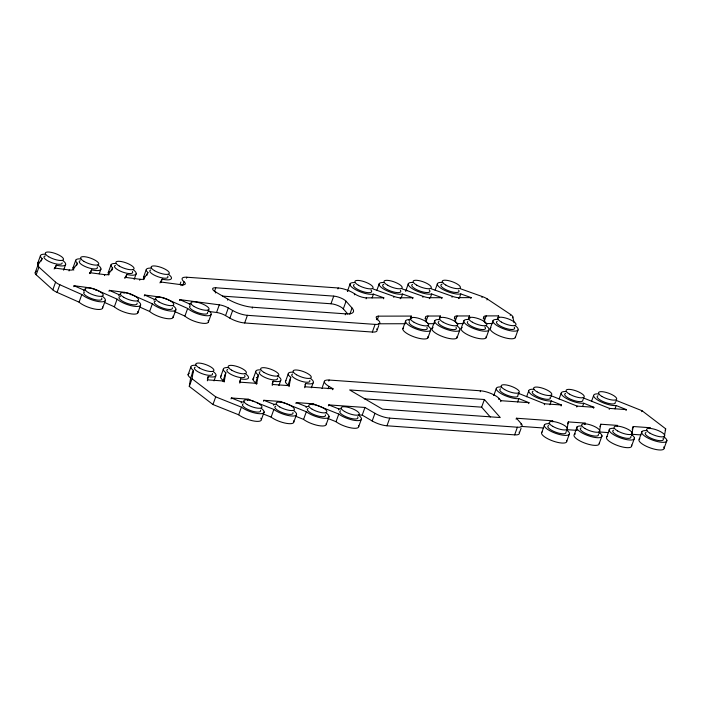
<?xml version="1.0" encoding="UTF-8"?>
<svg xmlns="http://www.w3.org/2000/svg" width="702" height="702" viewBox="0 0 702 702"><rect width="100%" height="100%" fill="white"/><g stroke="black" fill="none" stroke-linecap="round" stroke-linejoin="round"><path stroke-width="1.05" d="M260.828 418.19A13.347 3.993 19.8 0 1 254.493 421.13A13.347 3.993 19.8 0 1 238.671 414.794L212.96 404.519L189.277 386.407L190.628 378.053L193.383 370.402A13.347 3.993 19.8 0 1 196.385 365.33M189.277 386.407L192.032 378.755L193.383 370.402M207.344 380.826L208.231 376.57A13.347 3.993 19.8 0 0 213.268 371.639M222.911 381.405L225.842 372.709A13.347 3.993 19.8 0 1 228.834 367.637M224.14 382.02L225.842 372.709M239.803 383.134L240.681 378.878A13.347 3.993 19.8 0 0 245.051 373.473M255.37 383.713L258.292 375.017A13.347 3.993 19.8 0 1 260.486 369.875M256.59 384.319L258.292 375.017M272.253 385.433L273.131 381.186A13.347 3.993 19.8 0 0 277.501 375.781M287.908 385.495L290.742 377.316A13.347 3.993 19.8 0 1 292.945 372.183M289.04 386.627L290.742 377.316M304.703 387.741L305.589 383.485A13.347 3.993 19.8 0 0 310.626 378.553M552.544 421.621L552.676 420.796L516.444 418.225L516.102 419.182M566.637 431.221L568.339 421.911L585.126 423.104L584.924 424.341M599.087 433.52L600.789 424.219L617.584 425.412L617.409 426.439M631.546 435.828L633.239 426.518L650.034 427.711L649.903 428.536M663.995 438.136L665.698 428.825L642.014 410.714L616.295 400.438L615.952 401.395M324.438 381.221L322.499 386.784M37.715 263.232L40.47 255.581M102.474 306.923A13.347 3.993 19.8 0 1 94.322 308.968A13.347 3.993 19.8 0 1 79.08 302.167L57.064 292.374A8.521 2.545 19.8 0 1 52.825 289.812L36.179 274.772A8.521 2.545 19.8 0 1 35.223 272.648L37.978 264.996L42.102 258.634A13.347 3.993 19.8 0 1 45.656 254.256M36.179 274.772L38.935 267.12A8.521 2.545 19.8 0 1 37.978 264.996M41.242 261.021L42.102 258.634M54.142 268.989L56.318 265.207A13.347 3.993 19.8 0 0 62.575 260.389M55.116 268.55L56.318 265.207M52.825 289.812L55.581 282.16L38.935 267.12M63.584 270.173L65.655 264.435M57.064 292.374L59.819 284.722A8.521 2.545 19.8 0 1 55.581 282.16M69.024 270.946L69.375 269.989A8.521 2.545 19.8 0 0 73.28 269.401L77.378 263.268A13.347 3.993 19.8 0 1 80.932 258.898M72.99 267.874L75.746 260.223M76.518 265.663L76.86 264.707M77.036 264.224L77.378 263.268M73.728 286.679L74.079 285.723L89.338 287.776A8.521 2.545 19.8 0 1 95.998 289.759L117.111 299.157A13.347 3.993 19.8 0 0 135.46 306.414A13.347 3.993 19.8 0 0 137.469 300.833M79.08 302.167L81.836 294.515L59.819 284.722M89.417 273.631L91.593 269.849A13.347 3.993 19.8 0 0 97.85 265.031M83.512 291.04L83.854 290.084A13.347 3.993 19.8 0 1 85.284 290.137M90.391 273.192L91.593 269.849M99.21 273.859L100.93 269.077M95.823 290.242L95.998 289.759M104.414 275.605L104.765 274.649A8.521 2.545 19.8 0 0 108.67 274.052L112.653 267.91A13.347 3.993 19.8 0 1 116.207 263.531M108.266 272.516L111.021 264.865M108.327 275.008L108.67 274.052M111.618 270.779L111.96 269.822M112.136 269.349L112.653 267.91M102.553 308.222L105.3 300.57M109.003 291.321L109.354 290.365L124.351 292.339A8.521 2.545 19.8 0 1 131.125 294.34L152.387 303.799A13.347 3.993 19.8 0 0 170.735 311.056A13.347 3.993 19.8 0 0 172.745 305.475M137.75 311.565A13.347 3.993 19.8 0 1 129.598 313.61A13.347 3.993 19.8 0 1 114.356 306.809L117.111 299.157M124.693 278.273L126.869 274.482A13.347 3.993 19.8 0 0 133.126 269.665M118.787 295.674L119.129 294.717A13.347 3.993 19.8 0 1 120.56 294.77M125.658 277.834L126.869 274.482M124.008 293.296L124.351 292.339M134.135 279.449L136.206 273.71M130.958 294.814L131.125 294.34M139.689 280.238L140.04 279.282A8.521 2.545 19.8 0 0 143.945 278.694L147.929 272.551A13.347 3.993 19.8 0 1 151.474 268.173M143.541 277.15L146.297 269.498M143.603 279.65L143.945 278.694M146.893 275.421L147.06 274.938M147.411 273.982L147.929 272.551M137.82 312.864L140.575 305.212M144.279 295.963L144.621 295.007L159.626 296.981A8.521 2.545 19.8 0 1 166.4 298.973L187.662 308.441A13.347 3.993 19.8 0 0 206.011 315.698A13.347 3.993 19.8 0 0 208.02 310.117M173.025 316.207A13.347 3.993 19.8 0 1 164.873 318.252A13.347 3.993 19.8 0 1 149.631 311.451L152.387 303.799M159.968 282.906L162.144 279.124A13.347 3.993 19.8 0 0 168.401 274.307M154.063 300.316L154.405 299.359A13.347 3.993 19.8 0 1 155.826 299.412M160.934 282.476L162.144 279.124M159.451 297.455L159.626 296.981M166.234 299.456L166.4 298.973M180.195 283.924L180.879 282.011M180.993 285.67L181.344 284.714A8.521 2.545 19.8 0 0 184.038 281.774A12.785 3.826 19.8 0 1 186.82 277.229L338.25 287.978A12.785 3.826 19.8 0 1 354.712 293.892A8.521 2.545 19.8 0 0 366.453 297.867L383.81 297.823L383.467 298.78M182.66 285.6L184.038 281.774M186.478 278.185L186.82 277.229M173.096 317.506L175.851 309.854M179.554 300.596L179.896 299.64L219.305 304.826A8.521 2.545 19.8 0 1 228.308 307.959L232.652 310.495A12.785 3.826 19.8 0 0 247.411 315.321L375.087 324.385A12.785 3.826 19.8 0 0 378.966 320.893L376.763 318.506A8.521 2.545 19.8 0 1 378.589 316.146L411.223 316.075L411.67 318.243A8.521 2.545 19.8 0 1 411.688 318.392M208.09 320.454A13.347 3.993 19.8 0 1 200.614 322.981A13.347 3.993 19.8 0 1 184.907 316.093L187.662 308.441M189.338 304.958L189.68 304.001A13.347 3.993 19.8 0 1 191.102 304.054M214.426 291.611L215.804 287.785L333.731 296.112A8.521 2.545 19.8 0 1 346.068 301.228L352.044 308.011L349.807 314.233M215.356 292.98L215.698 292.023A8.521 2.545 19.8 0 1 215.804 287.785M188.075 374.789L190.83 367.137M208.371 322.139L211.126 314.487M208.52 311.425L216.549 312.478L219.305 304.826M227.615 300.158L227.957 299.201L215.698 292.023M376.535 328.94A12.785 3.826 19.8 0 1 372.332 332.046L244.656 322.973A12.785 3.826 19.8 0 1 229.896 318.155L225.553 315.61L228.308 307.959M207.371 378.966L208.231 376.57M229.896 318.155L232.652 310.495M213.996 380.896L215.716 376.105M220.525 377.097L223.28 369.445M212.96 404.519L215.716 396.867L192.032 378.755M244.656 322.973L247.411 315.321M252.22 308.196L252.562 307.239L345.577 313.847A21.306 6.371 19.8 0 0 352.044 308.011M231.037 398.938L231.379 397.981L248.166 399.175L254.598 401.746M239.645 381.748L240.163 380.308M240.338 379.835L240.681 378.878M241.181 402.992L241.523 402.035A13.347 3.993 19.8 0 1 244.296 402.062M238.671 414.794L241.427 407.142L215.716 396.867M252.974 379.405L255.73 371.753M247.648 400.605L248.166 399.175M263.487 401.246L263.829 400.289L280.625 401.483L306.335 411.749A13.347 3.993 19.8 0 0 324.271 418.322A13.347 3.993 19.8 0 0 326.105 412.908M272.104 384.055L272.271 383.573M272.788 382.142L273.131 381.186M261.372 419.629L264.127 411.977M278.905 385.503L280.625 380.721M273.631 405.3L273.982 404.343A13.347 3.993 19.8 0 1 275.965 404.308M293.524 420.893A13.347 3.993 19.8 0 1 286.504 423.367A13.347 3.993 19.8 0 1 271.121 417.102L273.877 409.45L256.204 402.386M285.424 381.704L288.18 374.052M280.273 402.439L280.625 401.483M222.525 296.112L330.975 303.764L333.731 296.112M295.937 403.545L296.279 402.588L313.074 403.782L338.785 414.057A13.347 3.993 19.8 0 0 356.721 420.621A13.347 3.993 19.8 0 0 358.555 415.215M337.908 288.934L338.25 287.978M305.072 384.924L305.589 383.485M293.831 421.937L296.586 414.285M311.355 387.802L313.074 383.02M347.411 291.312L350.166 283.661M306.09 407.599L306.432 406.642A13.347 3.993 19.8 0 1 308.415 406.607M326.158 423.578A13.347 3.993 19.8 0 1 318.515 425.587A13.347 3.993 19.8 0 1 303.58 419.401L306.335 411.749M347.797 313.969L343.313 308.88L346.068 301.228M312.732 404.738L313.074 403.782M345.235 314.803L345.577 313.847M354.37 294.849L354.712 293.892M328.782 381.002L329.133 380.045L480.554 390.795A12.785 3.826 19.8 0 1 499.052 398.473L501.009 400.702L528.992 402.685L528.65 403.641M328.115 388.785L328.975 386.398A12.785 3.826 19.8 0 1 329.133 380.045M332.687 389.724L333.029 388.768L328.975 386.398M366.102 298.824L366.453 297.867M328.396 405.853L328.738 404.896L364.97 407.467L374.956 413.32A12.785 3.826 19.8 0 0 389.715 418.138L517.392 427.211A12.785 3.826 19.8 0 0 521.27 423.71L516.444 418.225M326.281 424.245L329.036 416.593M372.078 297.955L373.455 294.129L383.81 297.823M376.877 290.286L379.291 283.59M338.539 409.907L338.882 408.95A13.347 3.993 19.8 0 1 340.874 408.915M358.432 425.509A13.347 3.993 19.8 0 1 351.412 427.974A13.347 3.993 19.8 0 1 336.03 421.709L338.785 414.057M376.421 319.463L376.763 318.506M372.332 332.046L375.087 324.385M377.211 319.972L378.589 316.146M377.386 329.387L378.764 325.561M393.787 297.42L394.129 296.463A8.521 2.545 19.8 0 0 400.552 297.788L412.934 297.753L412.583 298.71M400.201 298.745L400.552 297.788M401.202 297.894L402.579 294.068L412.934 297.753M405.659 291.181L408.415 283.529M358.432 414.856L362.214 415.119L364.97 407.467M358.731 426.544L361.486 418.892M402.816 328.826L405.572 321.174M519.094 432.151A12.785 3.826 19.8 0 1 514.636 434.863L386.969 425.789A12.785 3.826 19.8 0 1 372.2 420.972L374.956 413.32M408.959 320.551L409.301 319.594A8.521 2.545 19.8 0 0 410.389 319.498M409.845 319.901L411.223 316.075M422.902 297.35L423.253 296.393A8.521 2.545 19.8 0 0 429.668 297.718L442.049 297.692L441.707 298.648M429.326 298.675L429.668 297.718M430.317 297.823L431.695 293.998L442.049 297.692M435.126 290.154L437.53 283.459M425.035 318.813L425.552 317.383A8.521 2.545 19.8 0 1 427.957 316.032L440.338 316.005L440.68 317.629M386.969 425.789L389.715 418.138M425.895 321.77L427.957 316.032M427.895 337.855L430.651 330.203M432.002 328.492L434.757 320.84M438.961 319.831L440.338 316.005M452.027 297.279L452.369 296.323A8.521 2.545 19.8 0 0 458.792 297.657L471.174 297.622L470.831 298.578M458.441 298.613L458.792 297.657M459.266 298.236L460.819 293.936L471.174 297.622M454.326 318.269L454.668 317.313A8.521 2.545 19.8 0 1 457.081 315.97L469.462 315.935L469.945 318.26M455.186 321.226L457.081 315.97M457.011 337.794L459.766 330.142M461.126 328.431L463.882 320.779M468.085 319.761L469.462 315.935M481.949 297.508L482.3 296.551L460.442 288.759M486.942 299.921L487.285 298.964A8.521 2.545 19.8 0 0 482.3 296.551M483.274 318.682L483.792 317.243A8.521 2.545 19.8 0 1 486.196 315.9L498.578 315.874L498.964 317.725M484.134 321.639L486.196 315.9M486.135 337.723L488.89 330.072M490.25 328.36L493.006 320.709M497.2 319.7L498.578 315.874M480.212 391.751L480.554 390.795M510.231 315.426L510.582 314.47L487.285 298.964M512.513 317.848L512.855 316.892A8.521 2.545 19.8 0 0 510.582 314.47M490.294 417.006L481.633 407.169L484.389 399.517L349.649 389.952L382.493 409.178L500.263 417.541L484.389 399.517M493.822 395.384L496.235 388.689M515.25 337.662L518.006 330.01M498.71 399.429L499.052 398.473M500.666 401.658L501.009 400.702M518.594 394.48L518.936 393.524A13.347 3.993 19.8 0 0 518.348 393.094M517.637 401.983L518.839 398.631L528.992 402.685M526.623 396.735L528.685 390.996M514.636 434.863L517.392 427.211M520.928 424.666L521.27 423.71M519.691 432.204L521.068 428.378M544.304 404.756L544.655 403.799L561.442 404.993L561.1 405.949M551.044 396.788L551.395 395.831A13.347 3.993 19.8 0 0 550.807 395.401M549.92 404.764L551.298 400.939L561.442 404.993M541.891 432.213L544.647 424.561M559.073 399.034L561.144 393.295M552.334 421.753L552.676 420.796M567.646 423.824L568.339 421.911M576.763 407.063L577.105 406.107L593.892 407.292L593.55 408.248M566.786 441.181L569.541 433.529M583.502 399.087L583.845 398.131A13.347 3.993 19.8 0 0 583.257 397.701M582.546 406.59L583.748 403.238L593.892 407.292M574.35 434.512L577.105 426.86M591.532 401.342L593.594 395.603M584.608 424.534L585.126 423.104M599.929 426.605L600.789 424.219M609.213 409.363L609.555 408.406L626.351 409.599L626 410.556M599.236 443.488L601.991 435.828M614.996 408.889L616.198 405.545L626.351 409.599M606.8 436.82L609.555 429.168M617.233 426.368L617.584 425.412M632.212 429.387L632.555 428.431M632.897 427.474L633.239 426.518M641.663 411.67L642.014 410.714M631.695 445.788L634.45 438.136M639.25 439.127L642.005 431.476M649.692 428.668L650.034 427.711M665.18 430.256L665.698 428.825M664.145 448.095L666.9 440.444M35.223 272.648L36.258 271.06M378.387 323.789L405.344 323.727M427.527 323.683L434.494 323.666M456.642 323.613L463.61 323.596M485.766 323.543L492.734 323.534M207.695 379.87L224.482 381.063M240.145 382.178L256.932 383.362M272.595 384.477L289.391 385.67M305.054 386.784L333.029 388.768M364.285 398.841L481.633 407.169M521.235 426.412L543.129 427.966M566.628 429.642L577.123 430.379M599.087 431.941L608.529 432.616M631.537 434.248L640.979 434.915M54.484 268.032L69.375 269.989M89.759 272.674L104.765 274.649M125.035 277.316L140.04 279.282M160.31 281.95L181.344 284.714M431.274 288.803L452.369 296.323M402.158 288.873L423.253 296.393M373.034 288.934L394.129 296.463M583.845 398.131L609.555 408.406M551.395 395.831L577.105 406.107M518.936 393.524L544.655 403.799M328.738 404.896L338.882 408.95M296.279 402.588L306.432 406.642M327.992 418.497L336.03 421.709M263.829 400.289L273.982 404.343M295.542 416.198L303.58 419.401M231.379 397.981L241.523 402.035M263.092 413.89L271.121 417.102M179.896 299.64L189.68 304.001M144.621 295.007L154.405 299.359M174.271 311.355L184.907 316.093M109.354 290.365L119.129 294.717M140.33 307.309L149.631 311.451M74.079 285.723L83.854 290.084M105.116 302.702L114.356 306.809M362.214 415.119L372.2 420.972M512.855 316.892L514.048 322.639M483.792 317.243L484.942 322.797M454.668 317.313L455.721 322.358M425.552 317.383L426.597 322.42M566.567 440.435A13.347 3.993 19.8 0 1 553.308 441.137A13.347 3.993 19.8 0 1 542.172 431.984M566.979 430.265A13.347 3.993 19.8 0 1 564.426 435.372A13.347 3.993 19.8 0 1 546.665 428.694A13.347 3.993 19.8 0 1 549.648 423.745M599.175 443.129A13.347 3.993 19.8 0 1 584.257 442.892A13.347 3.993 19.8 0 1 575.412 433.924M599.438 432.564A13.347 3.993 19.8 0 1 597.139 437.697A13.347 3.993 19.8 0 1 579.51 431.3A13.347 3.993 19.8 0 1 581.317 425.991M631.475 445.05A13.347 3.993 19.8 0 1 617.707 445.568A13.347 3.993 19.8 0 1 607.432 436.39M631.888 434.871A13.347 3.993 19.8 0 1 629.589 440.005A13.347 3.993 19.8 0 1 611.968 433.608A13.347 3.993 19.8 0 1 613.767 428.299M663.706 446.955A13.347 3.993 19.8 0 1 650.666 448.051A13.347 3.993 19.8 0 1 639.882 438.697M664.338 437.179A13.347 3.993 19.8 0 1 661.784 442.286A13.347 3.993 19.8 0 1 644.024 435.609A13.347 3.993 19.8 0 1 647.007 430.659M616.198 405.545A13.347 3.993 19.8 0 1 597.13 399.701A13.347 3.993 19.8 0 1 598.841 393.91M583.748 403.238A13.347 3.993 19.8 0 1 564.68 397.393A13.347 3.993 19.8 0 1 566.391 391.602M551.298 400.939A13.347 3.993 19.8 0 1 532.221 395.094A13.347 3.993 19.8 0 1 533.941 389.294M518.839 398.631A13.347 3.993 19.8 0 1 499.771 392.787A13.347 3.993 19.8 0 1 501.482 386.995M493.822 395.507A13.347 3.993 19.8 0 1 494.085 395.279M287.987 384.968A13.347 3.993 19.8 0 1 285.96 380.554M255.537 382.669A13.347 3.993 19.8 0 1 253.826 378.036M256.309 377.509A13.347 3.993 19.8 0 1 257.731 377.527M223.087 380.361A13.347 3.993 19.8 0 1 221.376 375.737M224.535 375.201A13.347 3.993 19.8 0 1 225.281 375.228M190.628 378.053A13.347 3.993 19.8 0 1 189.303 373.262M192.085 372.894A13.347 3.993 19.8 0 1 192.831 372.92M261.197 408.301A13.347 3.993 19.8 0 1 259.363 413.706A13.347 3.993 19.8 0 1 241.427 407.142M293.647 410.6A13.347 3.993 19.8 0 1 291.813 416.014A13.347 3.993 19.8 0 1 273.877 409.45M321.964 388.478A12.785 3.826 19.8 0 1 322.411 388.162M615.206 402.114A9.626 2.878 19.8 0 1 604.984 402.334A9.626 2.878 19.8 0 1 598.007 395.752M582.748 399.807A9.626 2.878 19.8 0 1 572.534 400.026A9.626 2.878 19.8 0 1 565.558 393.445M550.096 397.139A9.626 2.878 19.8 0 1 540.531 397.885A9.626 2.878 19.8 0 1 533.099 391.137M517.646 394.84A9.626 2.878 19.8 0 1 508.081 395.586A9.626 2.878 19.8 0 1 500.649 388.838M565.891 431.941A9.626 2.878 19.8 0 1 555.668 432.16A9.626 2.878 19.8 0 1 548.692 425.57M598.341 434.24A9.626 2.878 19.8 0 1 588.118 434.459A9.626 2.878 19.8 0 1 581.142 427.878M630.791 436.547A9.626 2.878 19.8 0 1 620.577 436.767A9.626 2.878 19.8 0 1 613.592 430.186M663.048 438.487A9.626 2.878 19.8 0 1 653.483 439.233A9.626 2.878 19.8 0 1 646.051 432.485M260.477 410.249A9.626 2.878 19.8 0 1 250.254 410.468A9.626 2.878 19.8 0 1 243.278 403.887M292.927 412.557A9.626 2.878 19.8 0 1 282.704 412.776A9.626 2.878 19.8 0 1 275.728 406.186M325.377 414.856A9.626 2.878 19.8 0 1 315.163 415.075A9.626 2.878 19.8 0 1 308.178 408.494M357.634 416.804A9.626 2.878 19.8 0 1 348.069 417.55A9.626 2.878 19.8 0 1 340.637 410.802M309.793 380.423A9.626 2.878 19.8 0 1 299.57 380.642A9.626 2.878 19.8 0 1 292.594 374.061M277.334 378.124A9.626 2.878 19.8 0 1 267.12 378.343A9.626 2.878 19.8 0 1 260.135 371.753M244.682 375.456A9.626 2.878 19.8 0 1 235.117 376.202A9.626 2.878 19.8 0 1 227.685 369.454M212.434 373.508A9.626 2.878 19.8 0 1 202.211 373.727A9.626 2.878 19.8 0 1 195.235 367.146M373.455 294.129A13.347 3.993 19.8 0 1 354.282 288.943A13.347 3.993 19.8 0 1 354.729 282.608M347.639 291.058A13.347 3.993 19.8 0 1 348.762 290.488M402.579 294.068A13.347 3.993 19.8 0 1 383.406 288.882A13.347 3.993 19.8 0 1 383.845 282.537M431.695 293.998A13.347 3.993 19.8 0 1 412.53 288.812A13.347 3.993 19.8 0 1 412.969 282.476M405.879 290.926A13.347 3.993 19.8 0 1 407.002 290.356M460.819 293.936A13.347 3.993 19.8 0 1 441.286 288.522A13.347 3.993 19.8 0 1 442.865 282.467M515.207 325.684A13.347 3.993 19.8 0 1 513.566 331.133A13.347 3.993 19.8 0 1 495.682 324.71A13.347 3.993 19.8 0 1 497.788 319.428M515.4 336.706A13.347 3.993 19.8 0 1 501.009 336.521A13.347 3.993 19.8 0 1 490.952 327.615M486.091 325.746A13.347 3.993 19.8 0 1 484.441 331.195A13.347 3.993 19.8 0 1 466.558 324.772A13.347 3.993 19.8 0 1 468.664 319.498M486.161 336.398A13.347 3.993 19.8 0 1 471.884 336.583A13.347 3.993 19.8 0 1 462.223 327.501M456.344 325.386A13.347 3.993 19.8 0 1 455.791 331.283A13.347 3.993 19.8 0 1 437.636 324.982A13.347 3.993 19.8 0 1 439.549 319.559M457.037 336.46A13.347 3.993 19.8 0 1 442.76 336.653A13.347 3.993 19.8 0 1 433.099 327.562M427.851 325.886A13.347 3.993 19.8 0 1 426.588 331.344A13.347 3.993 19.8 0 1 408.976 325.368A13.347 3.993 19.8 0 1 409.301 319.594M427.922 336.53A13.347 3.993 19.8 0 1 414.145 336.899A13.347 3.993 19.8 0 1 403.597 327.816M216.549 312.478A8.521 2.545 19.8 0 1 225.553 315.61M102.194 296.2A13.347 3.993 19.8 0 1 100.184 301.772A13.347 3.993 19.8 0 1 81.836 294.515M38.215 265.049A13.347 3.993 19.8 0 1 39.172 262.118M73.807 270.094A13.347 3.993 19.8 0 1 74.017 266.909M109.082 274.736A13.347 3.993 19.8 0 1 109.293 271.551M144.033 278.966A13.347 3.993 19.8 0 1 144.2 276.377M330.975 303.764A8.521 2.545 19.8 0 1 343.313 308.88M252.562 307.239A21.306 6.371 19.8 0 1 227.957 299.201M101.614 298.087A9.626 2.878 19.8 0 1 91.76 298.648A9.626 2.878 19.8 0 1 84.652 291.953M137.065 303.08A9.626 2.878 19.8 0 1 126.132 302.948A9.626 2.878 19.8 0 1 120.384 296.472M172.341 307.713A9.626 2.878 19.8 0 1 161.407 307.59A9.626 2.878 19.8 0 1 155.66 301.114M207.441 312.004A9.626 2.878 19.8 0 1 197.587 312.565A9.626 2.878 19.8 0 1 190.479 305.87M167.708 276.123A9.626 2.878 19.8 0 1 157.853 276.685A9.626 2.878 19.8 0 1 150.746 269.98M132.432 271.481A9.626 2.878 19.8 0 1 122.578 272.043A9.626 2.878 19.8 0 1 115.47 265.338M97.157 266.839A9.626 2.878 19.8 0 1 87.302 267.401A9.626 2.878 19.8 0 1 80.195 260.705M62.145 262.881A9.626 2.878 19.8 0 1 50.684 262.241A9.626 2.878 19.8 0 1 45.384 255.94M458.66 290.189A9.626 2.878 19.8 0 1 448.947 290.953A9.626 2.878 19.8 0 1 442.041 284.187M429.238 289.873A9.626 2.878 19.8 0 1 420.726 291.33A9.626 2.878 19.8 0 1 412.513 284.389M400.421 290.321A9.626 2.878 19.8 0 1 390.707 291.084A9.626 2.878 19.8 0 1 383.801 284.319M370.989 290.005A9.626 2.878 19.8 0 1 362.486 291.462A9.626 2.878 19.8 0 1 354.273 284.521M426.895 327.404A9.626 2.878 19.8 0 1 418.085 328.475A9.626 2.878 19.8 0 1 409.538 321.709M456.019 327.334A9.626 2.878 19.8 0 1 446.744 328.255A9.626 2.878 19.8 0 1 438.987 321.472M484.828 326.886A9.626 2.878 19.8 0 1 476.781 328.492A9.626 2.878 19.8 0 1 467.778 321.577M514.259 327.202A9.626 2.878 19.8 0 1 504.992 328.124A9.626 2.878 19.8 0 1 497.235 321.332M602.018 396.49A9.626 2.878 19.8 0 0 616.628 399.236A9.626 2.878 19.8 0 0 604.168 391.962A9.626 2.878 19.8 0 0 602.018 396.49M569.568 394.182A9.626 2.878 19.8 0 0 584.178 396.928A9.626 2.878 19.8 0 0 571.718 389.663A9.626 2.878 19.8 0 0 569.568 394.182M537.109 391.874A9.626 2.878 19.8 0 0 551.728 394.629A9.626 2.878 19.8 0 0 539.268 387.355A9.626 2.878 19.8 0 0 537.109 391.874M504.659 389.575A9.626 2.878 19.8 0 0 519.269 392.321A9.626 2.878 19.8 0 0 506.809 385.056A9.626 2.878 19.8 0 0 504.659 389.575M552.702 426.316A9.626 2.878 19.8 0 0 567.313 429.062A9.626 2.878 19.8 0 0 554.852 421.788A9.626 2.878 19.8 0 0 552.702 426.316M585.152 428.615A9.626 2.878 19.8 0 0 599.762 431.361A9.626 2.878 19.8 0 0 587.311 424.096A9.626 2.878 19.8 0 0 585.152 428.615M617.602 430.923A9.626 2.878 19.8 0 0 632.221 433.669A9.626 2.878 19.8 0 0 619.761 426.404A9.626 2.878 19.8 0 0 617.602 430.923M650.061 433.231A9.626 2.878 19.8 0 0 664.671 435.977A9.626 2.878 19.8 0 0 652.211 428.703A9.626 2.878 19.8 0 0 650.061 433.231M247.288 404.624A9.626 2.878 19.8 0 0 261.899 407.371A9.626 2.878 19.8 0 0 249.438 400.105A9.626 2.878 19.8 0 0 247.288 404.624M279.738 406.932A9.626 2.878 19.8 0 0 294.349 409.678A9.626 2.878 19.8 0 0 281.888 402.404A9.626 2.878 19.8 0 0 279.738 406.932M312.188 409.231A9.626 2.878 19.8 0 0 326.807 411.977A9.626 2.878 19.8 0 0 314.347 404.712A9.626 2.878 19.8 0 0 312.188 409.231M344.647 411.539A9.626 2.878 19.8 0 0 359.257 414.285A9.626 2.878 19.8 0 0 346.797 407.02A9.626 2.878 19.8 0 0 344.647 411.539M296.604 374.798A9.626 2.878 19.8 0 0 311.214 377.544A9.626 2.878 19.8 0 0 298.754 370.279A9.626 2.878 19.8 0 0 296.604 374.798M264.145 372.49A9.626 2.878 19.8 0 0 278.764 375.245A9.626 2.878 19.8 0 0 266.304 367.971A9.626 2.878 19.8 0 0 264.145 372.49M231.695 370.191A9.626 2.878 19.8 0 0 246.305 372.938A9.626 2.878 19.8 0 0 233.854 365.663A9.626 2.878 19.8 0 0 231.695 370.191M199.245 367.883A9.626 2.878 19.8 0 0 213.856 370.63A9.626 2.878 19.8 0 0 201.395 363.364A9.626 2.878 19.8 0 0 199.245 367.883M88.408 292.629A9.626 2.878 19.8 0 0 103.15 295.524A9.626 2.878 19.8 0 0 90.909 288.241A9.626 2.878 19.8 0 0 88.408 292.629M123.684 297.271A9.626 2.878 19.8 0 0 138.426 300.166A9.626 2.878 19.8 0 0 126.184 292.874A9.626 2.878 19.8 0 0 123.684 297.271M158.959 301.913A9.626 2.878 19.8 0 0 173.701 304.808A9.626 2.878 19.8 0 0 161.46 297.516A9.626 2.878 19.8 0 0 158.959 301.913M194.235 306.546A9.626 2.878 19.8 0 0 208.977 309.45A9.626 2.878 19.8 0 0 196.735 302.158A9.626 2.878 19.8 0 0 194.235 306.546M154.501 270.665A9.626 2.878 19.8 0 0 169.243 273.561A9.626 2.878 19.8 0 0 157.002 266.269A9.626 2.878 19.8 0 0 154.501 270.665M119.226 266.023A9.626 2.878 19.8 0 0 133.968 268.919A9.626 2.878 19.8 0 0 121.727 261.627A9.626 2.878 19.8 0 0 119.226 266.023M83.95 261.381A9.626 2.878 19.8 0 0 98.692 264.277A9.626 2.878 19.8 0 0 86.451 256.993A9.626 2.878 19.8 0 0 83.95 261.381M48.675 256.748A9.626 2.878 19.8 0 0 63.417 259.643A9.626 2.878 19.8 0 0 51.176 252.351A9.626 2.878 19.8 0 0 48.675 256.748M445.902 285.117A9.626 2.878 19.8 0 0 460.38 287.715A9.626 2.878 19.8 0 0 447.709 280.467A9.626 2.878 19.8 0 0 445.902 285.117M416.777 285.179A9.626 2.878 19.8 0 0 431.256 287.776A9.626 2.878 19.8 0 0 418.594 280.537A9.626 2.878 19.8 0 0 416.777 285.179M387.662 285.249A9.626 2.878 19.8 0 0 402.141 287.846A9.626 2.878 19.8 0 0 389.47 280.598A9.626 2.878 19.8 0 0 387.662 285.249M358.538 285.31A9.626 2.878 19.8 0 0 373.016 287.917A9.626 2.878 19.8 0 0 360.345 280.668A9.626 2.878 19.8 0 0 358.538 285.31M414.136 322.323A9.626 2.878 19.8 0 0 428.615 324.929A9.626 2.878 19.8 0 0 415.944 317.681A9.626 2.878 19.8 0 0 414.136 322.323M443.26 322.262A9.626 2.878 19.8 0 0 457.739 324.859A9.626 2.878 19.8 0 0 445.068 317.611A9.626 2.878 19.8 0 0 443.26 322.262M472.376 322.192A9.626 2.878 19.8 0 0 486.855 324.789A9.626 2.878 19.8 0 0 474.183 317.55A9.626 2.878 19.8 0 0 472.376 322.192M501.5 322.13A9.626 2.878 19.8 0 0 515.979 324.728A9.626 2.878 19.8 0 0 503.308 317.479A9.626 2.878 19.8 0 0 501.5 322.13"/></g></svg>
